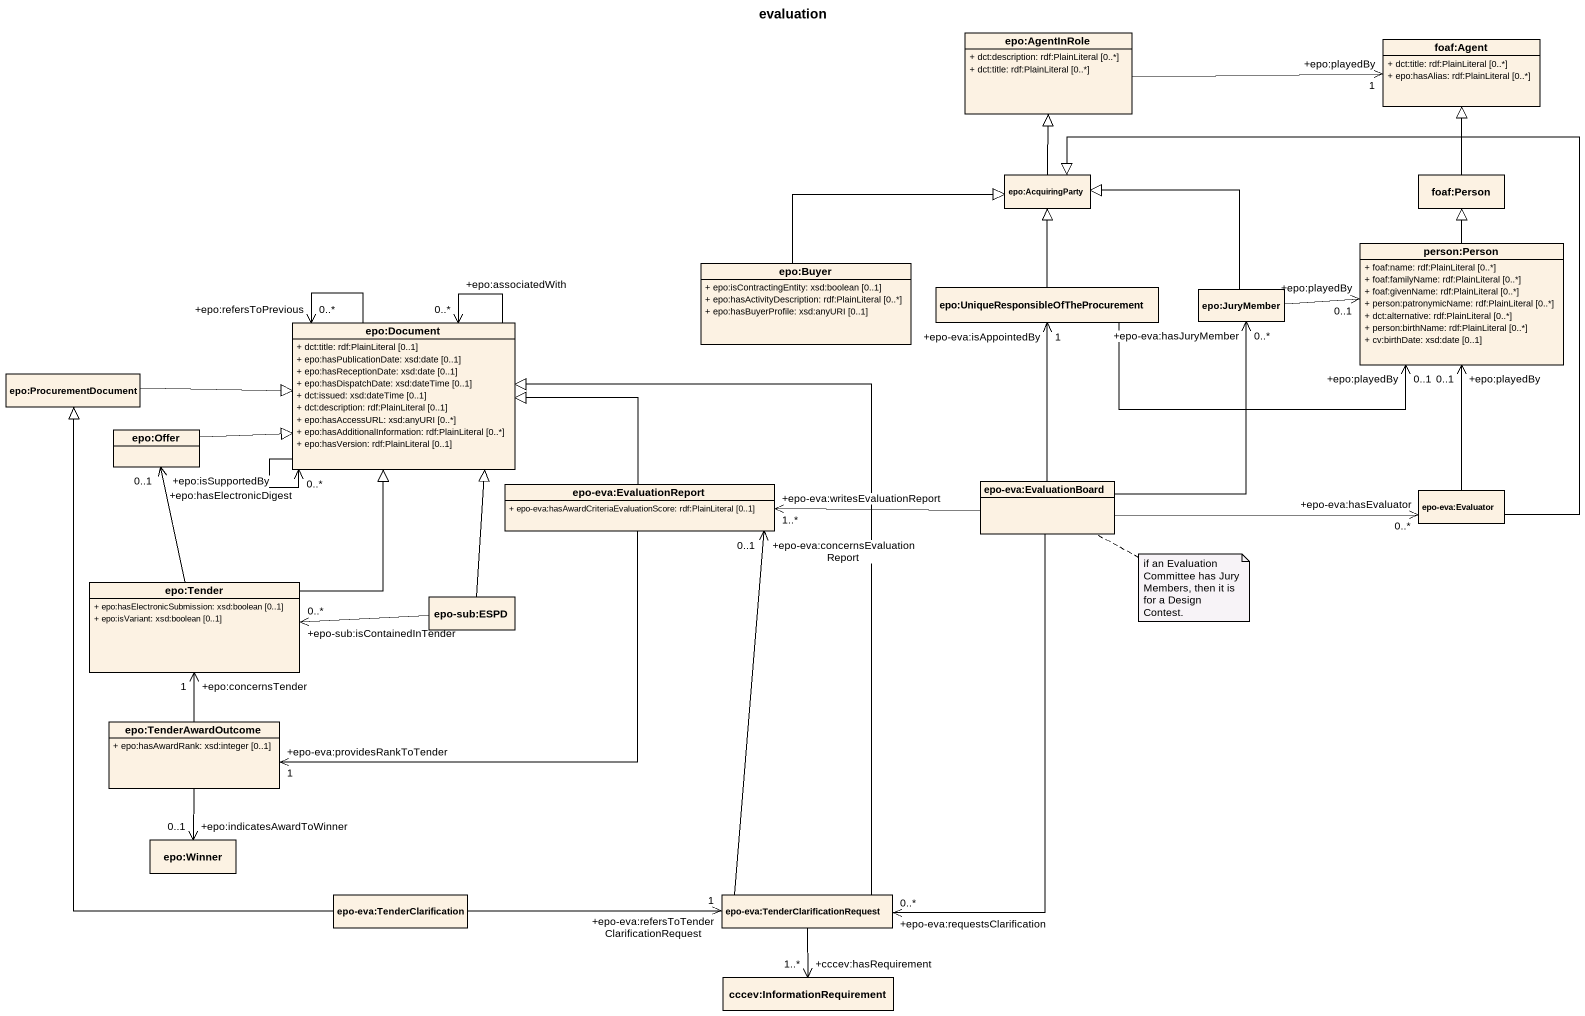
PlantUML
@startuml
title evaluation
hide circle
hide empty members
skinparam classAttributeIconSize 0
class "epo:AgentInRole" as epo_AgentInRole {
  + dct:description: rdf:PlainLiteral [0..*]
  + dct:title: rdf:PlainLiteral [0..*]
}
class "foaf:Agent" as foaf_Agent {
  + dct:title: rdf:PlainLiteral [0..*]
  + epo:hasAlias: rdf:PlainLiteral [0..*]
}
class "epo:AcquiringParty" as epo_AcquiringParty
class "foaf:Person" as foaf_Person
class "person:Person" as person_Person {
  + foaf:name: rdf:PlainLiteral [0..*]
  + foaf:familyName: rdf:PlainLiteral [0..*]
  + foaf:givenName: rdf:PlainLiteral [0..*]
  + person:patronymicName: rdf:PlainLiteral [0..*]
  + dct:alternative: rdf:PlainLiteral [0..*]
  + person:birthName: rdf:PlainLiteral [0..*]
  + cv:birthDate: xsd:date [0..1]
}
class "epo:Buyer" as epo_Buyer {
  + epo:isContractingEntity: xsd:boolean [0..1]
  + epo:hasActivityDescription: rdf:PlainLiteral [0..*]
  + epo:hasBuyerProfile: xsd:anyURI [0..1]
}
class "epo:UniqueResponsibleOfTheProcurement" as epo_UniqueResponsibleOfThePr
class "epo:JuryMember" as epo_JuryMember
class "epo:Document" as epo_Document {
  + dct:title: rdf:PlainLiteral [0..1]
  + epo:hasPublicationDate: xsd:date [0..1]
  + epo:hasReceptionDate: xsd:date [0..1]
  + epo:hasDispatchDate: xsd:dateTime [0..1]
  + dct:issued: xsd:dateTime [0..1]
  + dct:description: rdf:PlainLiteral [0..1]
  + epo:hasAccessURL: xsd:anyURI [0..*]
  + epo:hasAdditionalInformation: rdf:PlainLiteral [0..*]
  + epo:hasVersion: rdf:PlainLiteral [0..1]
}
class "epo:ProcurementDocument" as epo_ProcurementDocument
class "epo:Offer" as epo_Offer
class "epo-eva:EvaluationReport" as epo_eva_EvaluationReport {
  + epo-eva:hasAwardCriteriaEvaluationScore: rdf:PlainLiteral [0..1]
}
class "epo-eva:EvaluationBoard" as epo_eva_EvaluationBoard
class "epo-eva:Evaluator" as epo_eva_Evaluator
class "epo:Tender" as epo_Tender {
  + epo:hasElectronicSubmission: xsd:boolean [0..1]
  + epo:isVariant: xsd:boolean [0..1]
}
class "epo-sub:ESPD" as epo_sub_ESPD
class "epo:TenderAwardOutcome" as epo_TenderAwardOutcome {
  + epo:hasAwardRank: xsd:integer [0..1]
}
class "epo:Winner" as epo_Winner
class "epo-eva:TenderClarification" as epo_eva_TenderClarification
class "epo-eva:TenderClarificationRequest" as epo_eva_TenderClarificationR
class "cccev:InformationRequirement" as cccev_InformationRequirement
epo_AgentInRole -right-> "+epo:playedBy\n1" foaf_Agent
epo_AcquiringParty -up-|> epo_AgentInRole
foaf_Person -up-|> foaf_Agent
person_Person -up-|> foaf_Person
epo_Buyer -right-|> epo_AcquiringParty
epo_UniqueResponsibleOfThePr -up-|> epo_AcquiringParty
epo_UniqueResponsibleOfThePr -right-> "+epo:playedBy\n0..1" person_Person
epo_JuryMember -left-|> epo_AcquiringParty
epo_JuryMember -right-> "+epo:playedBy\n0..1" person_Person
epo_Document --> "+epo:refersToPrevious\n0..*" epo_Document
epo_Document --> "+epo:associatedWith\n0..*" epo_Document
epo_Document --> "+epo:hasElectronicDigest\n0..*" epo_Document
epo_ProcurementDocument -right-|> epo_Document
epo_Offer -right-|> epo_Document
epo_eva_EvaluationReport -left-|> epo_Document
epo_eva_EvaluationReport -left-> "+epo-eva:providesRankToTender\n1" epo_TenderAwardOutcome
epo_eva_EvaluationBoard -up-> "+epo-eva:isAppointedBy\n1" epo_UniqueResponsibleOfThePr
epo_eva_EvaluationBoard -up-> "+epo-eva:hasJuryMember\n0..*" epo_JuryMember
epo_eva_EvaluationBoard -left-> "+epo-eva:writesEvaluationReport\n1..*" epo_eva_EvaluationReport
epo_eva_EvaluationBoard -right-> "+epo-eva:hasEvaluator\n0..*" epo_eva_Evaluator
epo_eva_EvaluationBoard --> "+epo-eva:requestsClarification\n0..*" epo_eva_TenderClarificationR
epo_eva_Evaluator -up-|> epo_AcquiringParty
epo_eva_Evaluator -up-> "+epo:playedBy\n0..1" person_Person
epo_Tender -up-|> epo_Document
epo_Tender -up-> "+epo:isSupportedBy\n0..1" epo_Offer
epo_sub_ESPD -up-|> epo_Document
epo_sub_ESPD -left-> "+epo-sub:isContainedInTender\n0..*" epo_Tender
epo_TenderAwardOutcome -up-> "+epo:concernsTender\n1" epo_Tender
epo_TenderAwardOutcome --> "+epo:indicatesAwardToWinner\n0..1" epo_Winner
epo_eva_TenderClarification -up-|> epo_ProcurementDocument
epo_eva_TenderClarification -right-> "+epo-eva:refersToTenderClarificationRequest\n1" epo_eva_TenderClarificationR
epo_eva_TenderClarificationR -up-|> epo_Document
epo_eva_TenderClarificationR -up-> "+epo-eva:concernsEvaluationReport\n0..1" epo_eva_EvaluationReport
epo_eva_TenderClarificationR --> "+cccev:hasRequirement\n1..*" cccev_InformationRequirement
note right of epo_eva_EvaluationBoard : if an Evaluation Committee has Jury Members, then it is for a Design Contest.
@enduml
